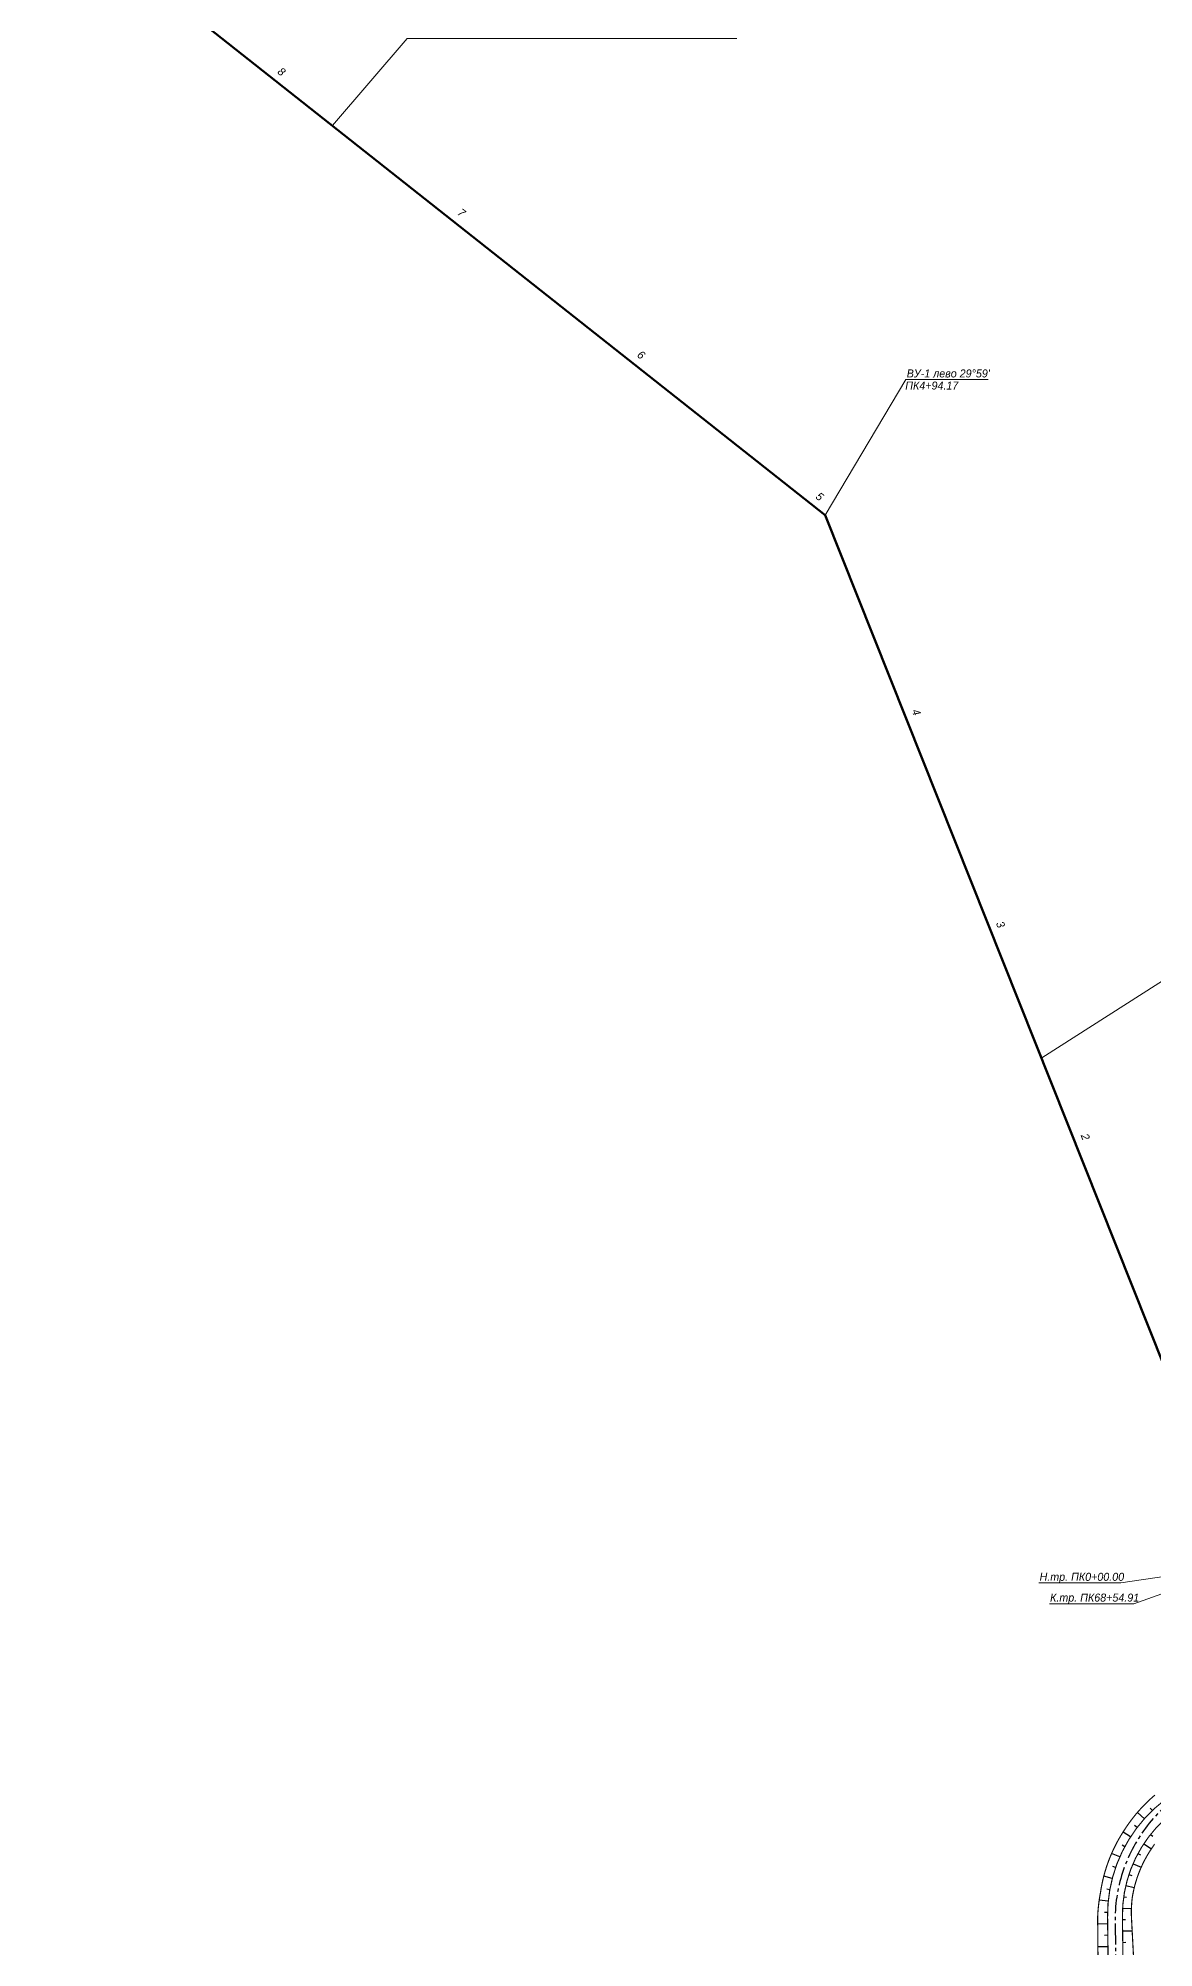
# Model space of a CAD drawing. Extents: x 5370511 to 5386565, y 1010429 to 1053793.
# Drawn here: x 5374825 to 5375312, y 1040066 to 1040901 of the extents above; entities that cross this region are included whole.
import ezdxf

# ---------------------------------------------------------------- set-up
doc = ezdxf.new("R2010")
doc.units = 0
for name, pattern in [('CONTI', [0]), ('Cплошная_2_00', [0]), ('осевая2', [12.5, 8, -1.5, 1.5, -1.5])]:
    doc.linetypes.add(name, pattern=pattern)
for name, color, linetype in [('АД_ось', 7, 'CONTINUOUS'), ('АД_откосы', 7, 'CONTINUOUS'), ('ТРАССА_НЕФТЕПРОВОД_ANNO', 7, 'CONTINUOUS')]:
    doc.layers.add(name, color=color, linetype=linetype)
doc.layers.add('ГИП_ТРАССА_НЕФТЕПРОВОДА', color=6, linetype='CONTINUOUS', lineweight=25)
doc.styles.add('D431', font='', dxfattribs={"height": 3.5})
doc.styles.get('D431').set_extended_font_data('Do431', italic=True)

# ---------------------------------------------------------------- blocks, each defined once
blk = doc.blocks.new('ад_откосы')
at = {"layer": 'АД_ось', "color": 253, "linetype": 'осевая2'}
blk.add_lwpolyline([(5375430.58, 1040221.43), (5375411.597, 1040182.837), (5375411.597, 1040182.837, -0.1885989), (5375379.345, 1040153.337), (5375343.18, 1040142.238, 0.339224), (5375295.515, 1040075.016), (5375298.308, 1039852.823, -0.2661687), (5375269.306, 1039800.693), (5375230.075, 1039777.027, 0.1670814), (5375188.345, 1039727.168), (5375094.995, 1039483.442, 0.0959879), (5375085.094, 1039427.24), (5375093.937, 1038907.311, -0.1503025), (5375077.612, 1038850.83), (5374953.466, 1038661.234, -0.2829147), (5374896.577, 1038634.476), (5374480.435, 1038681.187, 0.2497911), (5374454.21, 1038670.78), (5374439.829, 1038653.825, 0.414264), (5374442.147, 1038625.633), (5374500.604, 1038576.068)], format="xyb", dxfattribs=at)
at = {"layer": 'АД_откосы', "color": 253, "const_width": 0.5}
for points in [[(5375312.814, 1040110.895), (5375312.511, 1040110.47), (5375312.213, 1040110.043), (5375311.234, 1040108.596), (5375311, 1040108.242), (5375310.769, 1040107.885), (5375310.542, 1040107.527), (5375310.316, 1040107.168), (5375310.094, 1040106.806), (5375309.875, 1040106.442), (5375309.659, 1040106.077), (5375309.445, 1040105.71), (5375309.235, 1040105.342), (5375309.027, 1040104.972), (5375308.823, 1040104.6), (5375308.622, 1040104.226), (5375308.423, 1040103.851), (5375308.228, 1040103.474), (5375308.035, 1040103.096), (5375307.846, 1040102.716), (5375307.66, 1040102.335), (5375307.476, 1040101.952), (5375307.296, 1040101.568), (5375307.119, 1040101.182), (5375306.945, 1040100.795), (5375306.774, 1040100.406), (5375306.607, 1040100.016), (5375306.442, 1040099.625), (5375306.28, 1040099.233), (5375306.122, 1040098.839), (5375305.967, 1040098.444), (5375305.815, 1040098.047), (5375305.666, 1040097.65), (5375305.521, 1040097.253), (5375305.38, 1040096.854), (5375305.241, 1040096.455), (5375305.105, 1040096.054), (5375304.973, 1040095.652), (5375304.844, 1040095.249), (5375304.718, 1040094.846), (5375304.596, 1040094.441), (5375304.476, 1040094.035), (5375304.36, 1040093.628), (5375304.247, 1040093.221), (5375304.138, 1040092.812), (5375304.031, 1040092.403), (5375303.928, 1040091.993), (5375303.828, 1040091.582), (5375303.732, 1040091.17), (5375303.639, 1040090.757), (5375303.549, 1040090.344), (5375303.462, 1040089.93), (5375303.379, 1040089.516), (5375303.299, 1040089.1), (5375303.222, 1040088.684), (5375303.149, 1040088.268), (5375303.079, 1040087.851), (5375303.012, 1040087.433), (5375302.961, 1040087), (5375302.913, 1040086.566), (5375302.868, 1040086.132), (5375302.827, 1040085.698), (5375302.79, 1040085.263), (5375302.756, 1040084.828), (5375302.726, 1040084.392), (5375302.699, 1040083.957), (5375302.676, 1040083.521), (5375302.657, 1040083.085), (5375302.641, 1040082.649), (5375302.629, 1040082.213), (5375302.621, 1040081.777), (5375302.616, 1040081.34), (5375302.614, 1040080.904), (5375302.617, 1040080.468), (5375302.622, 1040080.031), (5375302.632, 1040079.595), (5375302.645, 1040079.159), (5375304.14, 1040050.736)], [(5375312.926, 1040132.323), (5375312.503, 1040131.963), (5375312.083, 1040131.599), (5375311.666, 1040131.232), (5375311.252, 1040130.861), (5375310.841, 1040130.487), (5375310.433, 1040130.11), (5375310.028, 1040129.73), (5375309.627, 1040129.346), (5375309.228, 1040128.958), (5375308.833, 1040128.568), (5375308.441, 1040128.174), (5375308.053, 1040127.777), (5375307.667, 1040127.377), (5375307.285, 1040126.973), (5375306.907, 1040126.567), (5375306.531, 1040126.157), (5375306.159, 1040125.745), (5375305.791, 1040125.329), (5375305.426, 1040124.91), (5375305.064, 1040124.489), (5375304.707, 1040124.065), (5375304.354, 1040123.638), (5375304.004, 1040123.208), (5375303.658, 1040122.776), (5375303.315, 1040122.341), (5375302.976, 1040121.903), (5375302.64, 1040121.462), (5375302.308, 1040121.019), (5375301.979, 1040120.573), (5375301.655, 1040120.124), (5375301.333, 1040119.673), (5375301.015, 1040119.219), (5375300.701, 1040118.763), (5375300.391, 1040118.304), (5375299.169, 1040116.446), (5375298.883, 1040115.999), (5375298.6, 1040115.55), (5375298.321, 1040115.099), (5375298.046, 1040114.645), (5375297.774, 1040114.189), (5375297.506, 1040113.732), (5375297.241, 1040113.272), (5375296.98, 1040112.81), (5375296.722, 1040112.346), (5375296.469, 1040111.88), (5375296.218, 1040111.412), (5375295.972, 1040110.942), (5375295.729, 1040110.47), (5375295.49, 1040109.996), (5375295.255, 1040109.521), (5375295.024, 1040109.043), (5375294.796, 1040108.564), (5375294.572, 1040108.083), (5375294.352, 1040107.6), (5375294.136, 1040107.115), (5375293.923, 1040106.629), (5375293.715, 1040106.141), (5375293.51, 1040105.652), (5375293.309, 1040105.161), (5375293.112, 1040104.668), (5375292.919, 1040104.174), (5375292.73, 1040103.678), (5375292.545, 1040103.181), (5375292.363, 1040102.682), (5375292.186, 1040102.182), (5375292.012, 1040101.681), (5375291.843, 1040101.178), (5375291.677, 1040100.674), (5375291.516, 1040100.168), (5375291.358, 1040099.662), (5375291.204, 1040099.154), (5375291.055, 1040098.645), (5375290.909, 1040098.134), (5375290.768, 1040097.623), (5375290.63, 1040097.111), (5375290.491, 1040096.57), (5375290.356, 1040096.028), (5375290.225, 1040095.486), (5375290.099, 1040094.942), (5375289.977, 1040094.397), (5375289.86, 1040093.851), (5375289.747, 1040093.305), (5375289.639, 1040092.757), (5375289.535, 1040092.209), (5375289.435, 1040091.66), (5375289.34, 1040091.109), (5375289.25, 1040090.559), (5375289.164, 1040090.007), (5375289.082, 1040089.455), (5375288.977, 1040088.902), (5375288.877, 1040088.348), (5375288.781, 1040087.794), (5375288.69, 1040087.238), (5375288.604, 1040086.682), (5375288.522, 1040086.126), (5375288.445, 1040085.568), (5375288.372, 1040085.01), (5375288.304, 1040084.451), (5375288.241, 1040083.892), (5375288.183, 1040083.333), (5375288.129, 1040082.772), (5375288.08, 1040082.212), (5375288.036, 1040081.651), (5375287.996, 1040081.089), (5375287.934, 1040080.033), (5375287.889, 1040078.974), (5375288.093, 1040050.534)]]:
    blk.add_lwpolyline(points, dxfattribs=at)
at = {"layer": 'АД_откосы', "color": 253}
blk.add_lwpolyline([(5375458.347, 1040221.108, 0.5, 0.5, 0.2574846), (5375421.326, 1040195.252, 0.5, 0.5, 0), (5375414.514, 1040181.403, 0.5, 0.5, -0.1885989), (5375380.514, 1040150.305, 0.5, 0.5, 0), (5375335.042, 1040132.77, 0.5, 0.5, 0.3135397), (5375298.714, 1040079.107, 0.5, 0.5, 0), (5375301.558, 1039852.864, 0.5, 0.5, -0.2661687)], format="xyseb", dxfattribs=at)
at = {"layer": 'АД_откосы', "color": 253, "const_width": 0.5}
blk.add_lwpolyline([(5375403.879, 1040215.333, -0.5904508), (5375415.662, 1040198.463), (5375408.681, 1040184.272, -0.1885989), (5375378.176, 1040156.369), (5375332.703, 1040138.835, 0.3135397), (5375292.215, 1040079.026), (5375295.058, 1039852.782, -0.2661687), (5375267.627, 1039803.476), (5375228.396, 1039779.81, 0.1670814), (5375185.31, 1039728.331), (5375091.96, 1039484.604, 0.0959879), (5375081.845, 1039427.185), (5375090.687, 1038907.256, -0.1503025), (5375074.893, 1038852.61), (5374950.747, 1038663.014, -0.2829147), (5374896.939, 1038637.706), (5374480.798, 1038684.417, 0.2497911), (5374451.732, 1038672.882), (5374437.351, 1038655.927, 0.414264), (5374440.045, 1038623.155), (5374498.464, 1038573.621)], format="xyb", dxfattribs=at)
at = {"layer": 'АД_откосы', "color": 253}
for points in [[(5375308.32, 1040121.992), (5375305.266, 1040124.725)], [(5375311.798, 1040125.583), (5375310.804, 1040126.624)], [(5375302.268, 1040114.044), (5375298.984, 1040116.157)], [(5375305.137, 1040118.138), (5375304.05, 1040118.965)], [(5375308.081, 1040111.058), (5375311.413, 1040108.861)], [(5375311.013, 1040115.106), (5375312.039, 1040114.291)], [(5375297.544, 1040105.243), (5375293.997, 1040106.799)], [(5375299.732, 1040109.737), (5375298.585, 1040110.353)], [(5375305.516, 1040106.768), (5375306.687, 1040106.136)], [(5375294.263, 1040095.807), (5375290.544, 1040096.779)], [(5375295.717, 1040100.59), (5375294.497, 1040101.013)], [(5375301.565, 1040097.595), (5375302.798, 1040097.189)], [(5375303.338, 1040102.269), (5375306.915, 1040100.728)], [(5375292.51, 1040085.972), (5375288.555, 1040086.359)], [(5375293.192, 1040090.924), (5375291.93, 1040091.149)], [(5375299.284, 1040087.872), (5375300.538, 1040087.693)], [(5375300.21, 1040092.784), (5375303.909, 1040091.916)], [(5375292.22, 1040080.982), (5375290.896, 1040081.006)], [(5375298.729, 1040077.9), (5375300.014, 1040077.916)], [(5375298.793, 1040082.898), (5375302.643, 1040082.689)], [(5375292.253, 1040075.982), (5375287.911, 1040075.928)], [(5375292.316, 1040070.983), (5375290.868, 1040070.965)], [(5375298.792, 1040072.9), (5375302.971, 1040072.953)], [(5375292.379, 1040065.983), (5375287.983, 1040065.928)], [(5375298.855, 1040067.9), (5375300.248, 1040067.918)]]:
    blk.add_lwpolyline(points, dxfattribs=at)

msp = doc.modelspace()

# ---------------------------------------------------------------- linework, layer by layer
at = {"layer": 'ТРАССА_НЕФТЕПРОВОД_ANNO', "color": 6, "linetype": 'CONTI', "lineweight": 15}
msp.add_lwpolyline([(5374953.186, 1040862.584), (5374985.967, 1040900.734), (5375130.033, 1040900.72)], dxfattribs=at)
at = {"layer": 'ТРАССА_НЕФТЕПРОВОД_ANNO', "color": 6, "linetype": 'Continuous', "lineweight": 0, "flags": 128}
for points in [[(5375168.76, 1040692.249), (5375204.008, 1040751.465)], [(5375204.008, 1040751.465), (5375239.994, 1040751.465)]]:
    msp.add_lwpolyline(points, dxfattribs=at)

# ---------------------------------------------------------------- block references
at = {"layer": 'АД_откосы', "color": 253}
msp.add_blockref('ад_откосы', (0, 0), dxfattribs=at)

# ---------------------------------------------------------------- texts
at = {"layer": 'ТРАССА_НЕФТЕПРОВОД_ANNO', "color": 253, "lineweight": 15, "style": 'D431'}
for s, rotation, p in [('8', 321.686187, (5374928.896, 1040885.612)), ('7', 321.686187, (5375007.612, 1040823.915)), ('6', 321.686187, (5375086.15, 1040761.729)), ('5', 321.686187, (5375164.228, 1040699.765)), ('4', 291.699889, (5375206.497, 1040606.562))]:
    msp.add_text(s, height=3.5, rotation=rotation, dxfattribs=at).set_placement(p)
for s, p in [("ВУ-1 лево 29°59'", (5375204.392, 1040752.436)), ('ПК4+94.17', (5375203.744, 1040747.135))]:
    msp.add_text(s, height=3.5, dxfattribs=at).set_placement(p)

# ---------------------------------------------------------------- next in the draw order: linework, layer by layer
at = {"layer": 'ГИП_ТРАССА_НЕФТЕПРОВОДА', "color": 253, "linetype": 'Cплошная_2_00', "lineweight": 60, "flags": 128}
msp.add_lwpolyline([(5375351.478, 1040233.096), (5375168.76, 1040692.249), (5374828.982, 1040960.722), (5374168.31, 1041541.598), (5373990.727, 1041697.511), (5372876.736, 1043394.835), (5372646.205, 1043909.356), (5372581.384, 1044107.156), (5372516.72, 1044195.29), (5372564.04, 1044268.957), (5372427.05, 1044480.418), (5372427.05, 1044480.418), (5372215.853, 1045506.42), (5372072.843, 1046345.714), (5371478.771, 1046868.093), (5370929.629, 1047915.013), (5370781.822, 1048287.127), (5370604.509, 1048813.359), (5371519.671, 1052393.727), (5371607.144, 1052681.318), (5371664.268, 1052837.784), (5371977.377, 1053158.071), (5372074.274, 1053241.265), (5372089.698, 1053305.037), (5372171.802, 1053345.799), (5372194.243, 1053379.58), (5372384.049, 1053792.538)], dxfattribs=at)
at = {"layer": 'ТРАССА_НЕФТЕПРОВОД_ANNO', "color": 6, "linetype": 'CONTI', "lineweight": 15}
msp.add_lwpolyline([(5375263.511, 1040454.752), (5375321.455, 1040491.835), (5375466.63, 1040491.821)], dxfattribs=at)
at = {"layer": 'ТРАССА_НЕФТЕПРОВОД_ANNO', "color": 6, "lineweight": 15}
for points in [[(5375262.2, 1040225.155), (5375297.979, 1040225.155), (5375351.478, 1040233.096)], [(5375266.75, 1040215.995), (5375303.683, 1040215.995), (5375351.478, 1040233.096)]]:
    msp.add_lwpolyline(points, dxfattribs=at)

# ---------------------------------------------------------------- next in the draw order: texts
at = {"layer": 'ТРАССА_НЕФТЕПРОВОД_ANNO', "color": 253, "lineweight": 15, "style": 'D431'}
for s, p in [('3', (5375243.322, 1040513.698)), ('2', (5375280.437, 1040420.82))]:
    msp.add_text(s, height=3.5, rotation=291.699889, dxfattribs=at).set_placement(p)
for s, p in [('Н.тр. ПК0+00.00', (5375262.479, 1040226.039, -53.5)), ('К.тр. ПК68+54.91', (5375267.076, 1040216.955, -53.5))]:
    msp.add_text(s, height=3.5, dxfattribs=at).set_placement(p)

doc.saveas('drawing.dxf')
